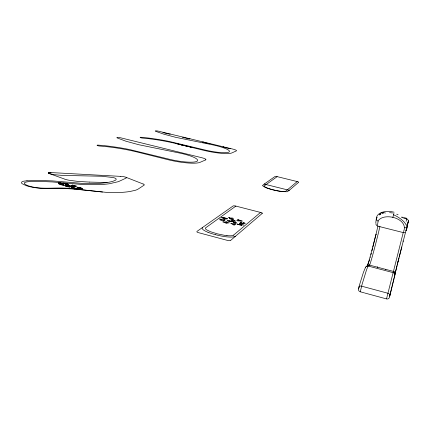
<?xml version="1.0" encoding="UTF-8"?>
<svg xmlns="http://www.w3.org/2000/svg" width="430" height="430" viewBox="0 0 430 430"><rect width="100%" height="100%" fill="white"/><g stroke="black" fill="none" stroke-linecap="round" stroke-linejoin="round"><path stroke-width="0.64" d="M407.414 225.433L408.462 220.945M394.536 276.598L395.009 274.05A2.198 2.139 27.7 0 0 395.073 273.652L395.073 273.534A2.204 2.15 26.7 0 1 395.014 274.034L395.208 273.19M358.48 288.933L358.969 286.955A2.392 1.43 16.9 0 1 361.576 286.16L387.951 293.271A2.424 1.441 15.6 0 1 389.929 295.308M403.571 231.544C409.091 218.832 384.748 211.99 378.244 220.622A15.195 5.869 -0.3 0 0 378.12 221.084L377.599 224.541A60.947 1.94 -75.9 0 0 377.669 226.126L403.297 232.592L403.415 232.141M394.804 275.426L394.81 275.394A2.3 2.241 26.6 0 0 393.138 272.631L403.281 232.393M403.297 232.576L403.362 232.302M392.837 217.451L393.907 213.296M401.674 217.048L406.861 218.332L406.113 221.343M406.576 228.975L407.296 225.933M394.353 277.371L394.288 277.662M391.864 287.122L389.408 297.361A2.419 2.257 21.5 0 1 386.516 298.92L365.161 293.12M392.02 286.471L392.638 283.897M392.789 283.262L393.09 282.005M393.24 281.376L393.541 280.145M393.687 279.527L393.977 278.312M394.122 277.705L394.412 276.512M394.552 275.915L396.831 266.46M394.16 278.188L389.919 295.346M395.277 272.899L397.078 265.616M370.993 254.587L371.305 253.329M371.918 250.814L372.536 248.298M372.848 247.035L375.954 234.382A2.096 0.478 13.9 0 1 376.519 234.221M396.917 266.1L401.776 246.954M397.239 264.81L399.008 257.844M389.827 295.727L389.709 296.195M386.581 298.662L393.138 272.631L368.139 266.03A2.274 2.225 30.8 0 0 365.403 267.616L363.431 272.373L360.103 283.021A40.619 1.387 -75.6 0 0 358.986 286.901M399.33 256.581L405.92 230.69M406.14 229.824L406.269 229.324M406.984 226.546L407.113 226.051M406.57 228.158L406.71 227.604M407.409 224.895L407.817 223.331M407.86 223.159L408.446 220.982M370.386 256.968L370.284 257.355M407.43 226.201L406.93 228.094M406.898 228.217L406.801 228.572M406.511 229.663L406.173 230.856L406.452 229.496A2.311 2.204 13 0 1 405.791 230.571M236.382 223.116L236.548 222.52M235.538 222.305L235.457 222.6L233.092 221.428L234.049 220.687L234.624 221.058M369.585 259.838L369.467 260.188A2.096 1.983 22.4 0 0 369.408 260.424M359.276 286.955L358.502 288.987A2.392 2.241 25.5 0 0 360.27 291.787L364.618 292.97M367.182 266.197L368.634 262.37M368.838 261.832L369.241 260.779M360.27 291.787L362.167 284.063L366.591 269.691L368.139 266.03L369.531 265.116A25.08 0.747 -75.8 0 0 373.638 251.572A25.08 0.747 -75.8 0 0 379.926 226.502M382.356 213.42L382.539 212.968A29.342 0.876 -75.8 0 1 382.931 212.651M379.733 214.935L379.921 214.479M367.532 265.6L367.129 266.106A2.171 2.128 30.1 0 1 369.537 265.116L393.418 271.411M230.776 240.289L262.209 213.43L261.929 212.952M289.546 190.071L287.272 191.753L282.096 191.624A14.045 2.843 12 0 1 280.183 191.361A16.136 3.257 12 0 1 266.799 188.012A14.034 2.838 12 0 1 265.294 187.432L262.429 185.593L264.552 183.846M289.761 189.888L298.501 182.417M233.619 235.07L260.532 212.425A2.306 0.548 11.9 0 1 262.209 213.425M297.211 181.562L285.563 191.355L281.086 191.318A12.228 2.478 12 0 1 279.452 191.087A14.663 2.962 12 0 1 267.707 188.147A12.217 2.478 12 0 1 266.401 187.652L264.466 186.668L264.036 186.029L277.162 176.639L297.211 181.562A1.854 0.349 12.2 0 1 298.656 182.148M215.403 234.581L215.312 234.651A22.93 6.127 11.3 0 1 208.099 232.34L208.066 232.318M260.532 212.425L235.882 206.094L205.309 228.067L205.443 228.841L206.416 229.744L210.625 231.759L217.456 233.866L224.739 235.355A14.276 3.832 11.3 0 0 226.938 235.635M197.117 231.302L233.135 205.954A2.284 0.537 11.4 0 1 235.882 206.094M264.778 183.691L274.872 176.585M365.403 267.616L365.699 267.422M74.557 188.141L73.218 188.292L71.316 187.319L73.326 188.066L75.976 188.367M73.326 188.066L73.67 187.894M230.292 148.479L229.814 148.689L222.907 147.022L223.401 146.818M73.121 185.405L72.718 185.545L72.993 185.685A2.693 0.645 8.5 0 0 73.24 185.755L74.922 185.819M376.03 223.337L376.013 223.347A58.604 2.037 -75.9 0 1 375.89 221.783L376.363 218.424A15.996 9.412 14.6 0 1 394.1 212.21M78.582 188.458L78.937 188.319M77.696 187.276L79.899 187.894L80.7 187.657M79.824 187.507L78.405 187.55L80.276 187.749M74.363 188.211L76.75 188.765M77.389 187.453L82.581 188.652L80.362 187.786L81.087 187.862L80.485 187.539L76.916 187.2L77.766 187.313M210.044 143.604L209.523 143.797L202.697 142.153L203.234 141.964M73.218 188.292L74.223 188.286M73.251 187.141L71.987 187.131M71.649 185.389L71.799 185.459A2.854 0.683 8.5 0 0 72.084 185.566L74.841 186.362L76.271 186.099M191.914 147.442L188.738 146.544M70.982 186.271L73.734 186.373L70.982 186.271L72.364 186.91M190.554 147.108L190.839 147.055M67.757 185.276L66.865 185.147L70.289 186.023L72.869 186.174M190.049 146.867L190.162 146.893M69.536 186.308A1.177 0.285 8.4 0 1 69.902 186.405L71.203 186.572L70.525 186.045M188.818 146.684L189.114 146.635M187.878 146.453L175.59 143.453M72.686 185.335L73.24 185.244M187.018 146.243L187.356 146.211M187.356 146.329L187.647 146.281M69.595 186.324L71.326 186.996M65.36 184.782L70.262 186.018M186.26 146.06L186.529 146.006M66.908 186.701L70.095 187.045L65.516 185.749L66.123 186.534L67.876 186.561M185.292 145.824L185.566 145.775M66.591 186.668L69.208 186.792M183.594 145.297L183.734 145.329M65.908 186.475L66.79 186.254M181.965 144.899L182.094 144.931M181.911 144.996L182.213 144.958M229.217 220.649L228.696 220.826L232.125 221.171L233.081 220.434L231.56 220.294M180.901 144.749L181.24 144.722M181.621 144.926L181.895 144.883M227.244 220.719L228.319 220.359M180.573 144.668L180.858 144.63M404.173 232.646L405.071 232.345M179.6 144.432L179.874 144.389M67.322 184.131L64.887 183.906M66.209 183.889L63.398 183.153L66.741 183.728L68.752 184.766L65.446 184.19L64.409 183.578L66.607 183.76M65.446 184.19L65.822 184.067M190.028 138.782L189.463 138.965L182.718 137.342L183.293 137.159M61.221 184.669L63.022 184.62M65.349 183.739L64.968 183.863L68.171 184.47M61.931 184.792L58.657 183.76L61.318 184.502L62.71 184.465L63.221 184.717L62.183 184.75L64.532 185.384L60.049 184.465L60.716 184.577M62.662 184.201L63.807 184.04L62.124 183.922L61.081 183.314L59.458 183.164L60.264 183.046L59.421 182.804L58.319 182.97L62.662 184.201L63.645 183.997M63.962 183.438L64.349 183.314M368.316 265.149L368.725 265.057M61.194 183.658L61.775 183.508M59.458 183.164L60.125 183.003M170.242 134.02L169.635 134.192L162.965 132.585L163.583 132.413M48.88 172.693L49.842 172.613A2.381 0.543 8.2 0 1 50.1 172.602A1.252 0.285 8.2 0 1 50.321 172.607A1.349 0.306 8.3 0 1 50.993 172.57L120.76 176.381M241.848 222.563L240.676 222.133A2.73 0.693 11.7 0 0 240.15 222.466M72.734 185.54L73.74 185.48M81.963 189.361L81.383 189.356A4.021 0.973 8.6 0 1 78.857 188.802M49.004 172.812L49.031 172.806A1.924 0.441 8.2 0 0 48.751 173.344A5.923 1.349 8.3 0 0 49.509 173.645L54.766 174.72L62.194 175.402L102.012 176.252L113.176 177.558A5.466 1.236 9.3 0 1 114.977 178.106A3.236 0.731 9.3 0 1 115.149 178.181A4.327 0.978 9.3 0 1 115.976 178.708L116.218 179.321L115.778 179.971A24.376 5.488 9 0 1 115.433 180.229L112.923 181.283A61.377 13.475 8.5 0 1 106.511 182.6M74.841 186.362L76.513 186.168L72.369 184.997L72.869 185.373M49.617 172.591L49.402 172.65A2.677 0.607 8.2 0 0 49.165 172.693M49.638 172.624L50.417 172.559A3.263 0.742 8.3 0 1 50.955 172.57M26.977 180.783L23.817 181.159A12.551 3.037 7.8 0 0 21.495 182.535L21.613 183.051A11.965 2.897 7.7 0 0 21.731 183.266L21.78 183.32A12.647 3.064 7.8 0 0 22.188 183.723L26.182 185.658A16.114 3.891 7.8 0 0 34.142 187.528A20.054 4.827 7.8 0 0 48.542 188.528M26.977 180.783L40.205 180.482L52.304 180.906A41.258 10.266 8.2 0 1 54.519 181.078L82.56 183.427L89.892 183.68A50.014 11.137 8.5 0 0 91.902 183.669A59.329 13.083 8.5 0 0 97.336 183.486A70.015 15.265 8.4 0 0 101.84 183.158A73.127 15.894 8.4 0 0 106.538 182.61M48.563 188.533L62.038 188.345L74.277 189.076M89.402 182.078L107.129 182.519M72.337 187.002L72.944 187.023M78.76 188.598A1.338 0.322 8.6 0 0 78.986 188.673A2.741 0.666 8.6 0 0 79.265 188.765L81.619 189.205M89.365 182.078L77.981 181.417L69.3 180.288A9.858 2.284 8.5 0 1 65.656 179.439L65.58 179.412A7.697 1.784 8.5 0 1 65.15 179.272L65.07 179.245M231.566 220.069L233.63 220.149M235.275 221.235L234.785 221.133M230.034 221.708L227.47 220.939M235.801 222.251L236.081 222.288M233.248 222.348L234.694 222.632L232.356 221.471L229.013 221.138L230.141 221.504M389.585 212.613L392.466 212.984M74.347 189.082L102.544 192.017M67.29 185.572L66.795 185.464M79.158 188.496L79.566 188.566L78.733 188.227A1.801 0.435 8.6 0 0 77.373 188.071M60.447 184.669L61.501 184.846M66.22 183.884L67.161 184.045M62.017 184.766L62.608 184.868M71.299 185.814L73.777 186.523M76.47 188.872L77.223 189.006L74.497 187.883L75.658 188.485M74.084 186.873L73.707 186.781M235.839 223.138L233.216 222.573M80.044 187.835L80.759 188.001M72.654 186.249L71.525 185.991A1.15 0.274 8.5 0 1 71.299 185.932M382.867 212.377L385.457 213.022M383.538 213.221L382.539 212.968A2.182 2.096 16.1 0 0 379.867 214.86M403.662 218.22L406.705 218.972A2.209 2.107 11.5 0 1 407.85 222.434M264.208 184.088L289.256 190.318M61.619 184.497L62.28 184.68M74.143 185.588L74.041 185.561A2.419 0.581 8.5 0 0 73.74 185.48M73.648 185.701L75.223 186.222M58.824 182.895L59.609 183.115M60.571 183.39L61.35 183.61M62.345 183.889L63.033 184.083M78.755 188.813L77.244 188.222M66.607 186.319L67.687 186.625M75.804 188.431L76.567 188.668M70.982 186.652L71.681 186.867M78.593 188.523L78.109 188.356A2.806 0.677 8.6 0 1 77.878 188.259A1.441 0.349 8.6 0 1 77.674 188.152M60.598 184.422L61.388 184.696M49.574 173.666L64.779 179.143M120.798 176.386A7.702 1.725 9.5 0 1 122.287 176.499L122.824 176.569A4.09 0.914 9.5 0 1 125.786 177.192A3.381 0.752 9.5 0 1 126.065 177.316L143.115 183.986M208.034 232.302L208.002 232.291A18.812 5.047 11.2 0 1 206.636 231.716A16.48 4.434 11.2 0 1 204.863 230.845A12.69 3.424 11.1 0 1 202.385 227.534M396.718 214.167L398.067 214.715M66.725 185.239L67.392 185.513M65.263 184.846L66.623 185.405M65.984 184.868L66.811 185.212M126.065 177.316L126.538 177.649L126.264 178.02L118.39 181.664L109.435 183.728A79.647 17.275 8.3 0 1 101.711 184.524L84.801 184.701L53.917 182.067A35.921 8.923 8.2 0 0 51.965 181.911C50.315 182.024 13.507 179.267 27.493 185.556C40.877 190.27 55.158 186.969 68.945 188.431A37.292 9.508 8.4 0 1 73.025 188.791L105.151 192.253A33.411 7.826 9 0 0 109.747 192.516L117.352 192.57A61.727 14.007 8.8 0 0 130.118 191.452L135.133 190.339A43.828 10.073 9 0 0 138.234 189.023L144.19 185.094A5.235 1.199 9.8 0 0 144.055 184.47A3.805 0.871 9.8 0 0 143.19 184.018M229.942 218.139L228.599 217.489L231.361 218.279L231.732 218.338L231.555 217.951L232.969 218.171L233.587 219.52L231.388 219.182A1.865 0.468 11.4 0 1 229.41 218.601M79.448 187.652L79.899 187.894M81.99 189.195L80.598 188.877A1.876 0.457 8.6 0 1 80.679 188.931M234.318 220.332L235.495 221.095M394.16 271.765L394.482 272.05M401.787 217.44L402.233 217.79M70.052 186.088L70.843 186.701M376.787 225.675L375.836 224.111M65.994 185.884L66.247 186.362M394.96 272.835L395.073 273.512A2.182 2.128 26.6 0 0 393.563 271.459M74.304 186.566L74.379 186.883M369.23 265.057A2.193 2.15 30.1 0 1 369.531 265.116M402.931 240.988A2.123 0.478 14.3 0 1 403.206 241.327M379.991 214.323A27.187 0.887 -75.8 0 1 380.308 214.344M377.965 225.97A27.187 0.887 -75.8 0 1 367.091 266.358M397.949 261.408A2.112 0.527 14.6 0 1 398.046 261.633M396.605 267.374A2.118 2 18.5 0 1 396.277 268.046M394.638 272.233A2.188 2.134 26.7 0 1 394.762 272.416M367.903 265.326A2.177 2.134 30.1 0 1 368.101 265.224M406.973 224.358A2.419 2.166 13.5 0 1 404.549 227.717M393.547 214.742A15.974 6.665 26.8 0 1 406.565 225.933M378.115 221.084A2.387 2.15 9.9 0 1 377.234 217.247M385.839 269.379A4.8 1.263 14.6 0 1 385.57 269.427M377.771 267.369A4.8 1.263 14.6 0 1 377.239 266.75M72.665 186.953A1.172 0.285 8.5 0 1 73.025 187.045M74.277 186.701A1.123 0.269 8.5 0 1 74.068 186.647M81.99 189.232A1.306 0.317 8.6 0 1 81.695 189.211M71.987 185.228A1.129 0.269 8.5 0 1 72.648 185.351M72.03 185.249A1.677 0.403 8.5 0 0 72.213 185.335A2.806 0.672 8.5 0 0 72.471 185.427L72.772 185.524A1.247 0.301 8.5 0 1 73.594 185.706M48.746 173.333A2.188 0.5 8.2 0 1 48.359 172.978M48.359 172.968A2.569 0.586 8.2 0 1 48.542 172.801A3.526 0.806 8.3 0 1 48.832 172.704M275.286 176.407A1.844 0.349 11.9 0 1 277.162 176.639M235.683 236.21A12.728 3.445 11.3 0 1 227.438 236.914A16.501 4.445 11.3 0 1 224.863 236.624A18.829 5.058 11.3 0 1 223.482 236.414L223.331 236.387A22.935 6.127 11.3 0 1 215.451 234.683M196.79 231.7A2.677 0.736 10.8 0 0 198.612 232.689L227.33 240.365A2.693 0.747 11.4 0 0 230.593 240.44M229.496 218.182A1.677 0.425 11.4 0 1 229.781 218.134M240.123 222.611A2.601 0.661 11.6 0 0 244.068 223.777A2.601 0.661 11.6 0 0 244.009 222.649L243.197 222.767A1.688 0.43 11.6 0 1 243.783 223.079M242.783 223.229A1.075 0.274 11.6 0 1 241.638 222.88M243.676 223.256A1.075 0.274 11.6 0 1 242.789 223.234M233.796 235.119A9.713 2.623 11.3 0 1 226.922 235.613M140.191 137.455A1.715 0.296 10.1 0 0 142.615 138.089A43.892 7.966 10.3 0 1 176.789 143.744L203.503 150.274A22.806 3.881 11 0 0 231.915 152.908L236.35 150.892A5.423 0.908 11.2 0 0 232.619 149.038L158.573 131.209A2.494 0.403 10.4 0 0 155.773 130.844A2.494 0.403 10.4 0 0 155.687 131.311L163.814 134.176L175.644 137.31L211.404 144.593A19.49 3.316 11 0 1 229.158 151.919A19.49 3.316 11 0 1 204.524 149.893L168.861 141.362A47.477 8.616 10.3 0 0 158.288 139.427L150.43 138.288A47.477 8.616 10.3 0 0 141.088 137.288A1.715 0.296 10.1 0 0 140.196 137.347M367.059 266.24L367.053 266.251A2.166 2.128 28.7 0 0 366.989 266.396A2.177 2.134 30.1 0 1 367.096 266.159L367.059 266.24M238.075 219.434L236.753 220.509L237.699 220.88L242.267 221.079L240.182 220.579L238.075 219.434M238.478 220.267L238.08 220.574L239.386 220.622L238.478 220.267M230.534 218.526L232.264 219.026L232.109 218.676L230.544 218.521M234.291 224.309L233.839 224.616L233.055 224.116L234.291 224.309M234.963 223.847L232.528 223.777L230.808 223.197L233.614 224.965L234.398 225.089L236.005 224.008L234.963 223.847M205.728 159.874L200.084 162.32A25.408 4.784 10.5 0 1 167.63 159.616L138.197 152.258A49.509 9.938 9.6 0 0 99.728 146.039A1.924 0.365 9.4 0 1 97.223 145.448A1.924 0.365 9.4 0 1 98.191 145.12A53.556 10.755 9.6 0 1 108.887 146.173L117.777 147.42A53.556 10.755 9.6 0 1 129.607 149.559L168.931 159.148A21.715 4.085 10.5 0 0 197.112 161.202A21.715 4.085 10.5 0 0 178.391 152.8L138.782 144.722L125.904 141.207L117.282 137.965A2.779 0.489 9.8 0 1 117.53 137.417A2.779 0.489 9.8 0 1 120.696 137.815L201.863 157.74A6.025 1.118 10.8 0 1 205.728 159.874M241.526 225.481L237.102 224.03L240.09 224.874L239.402 224.197L241.741 224.611L239.359 223.675L239.951 223.584L243.826 225.11L240.66 224.648L241.526 225.481M226.959 222.724L225.551 222.939L226.33 223.251L229.367 222.788L226.825 222.455L226.82 221.773L225.836 221.385L225.841 222.305L222.799 221.842L226.959 222.724M227.497 218.822L225.164 219.155L224.116 218.741L225.562 218.537L223.982 218.596L222.939 218.182L224.213 218.005L223.879 217.87L222.417 218.08L221.375 217.666L223.734 217.338L227.497 218.822M224.471 219.676L223.535 219.531L223.847 220.294L221.611 219.316L221.88 219.988L220.88 219.837L220.585 219.08L219.655 218.934L220.058 219.972L224.895 220.724L224.471 219.676"/></g></svg>
